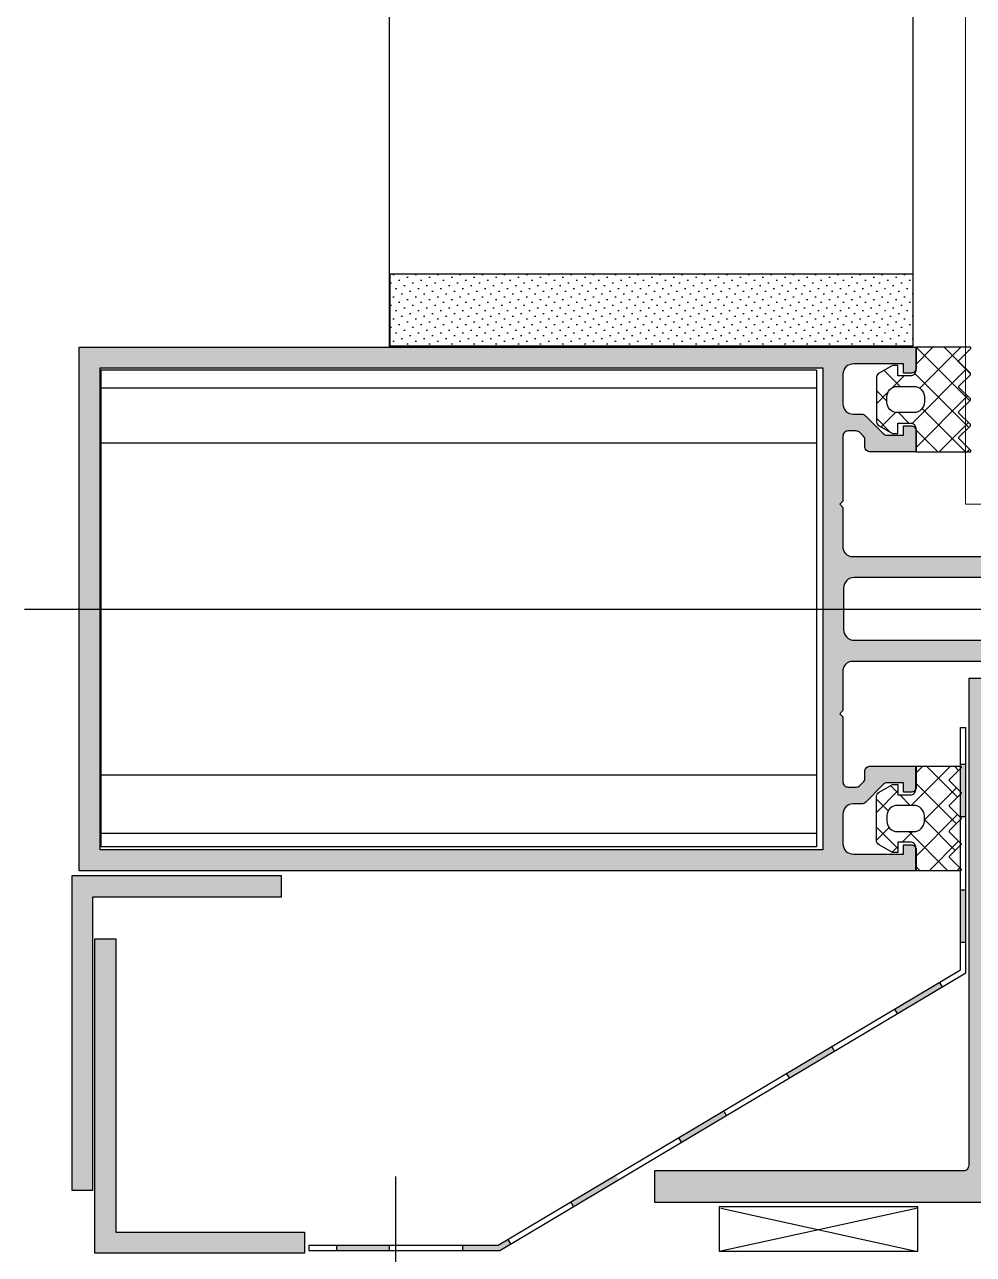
# Model space of a CAD drawing. Header units: millimetres. Extents: x 809 to 8159, y 33 to 4533.
# Drawn here: x 3993.37 to 4002.43, y 2620.41 to 2632.15 of the extents above; entities that cross this region are included whole.
import ezdxf

# ---------------------------------------------------------------- set-up
doc = ezdxf.new("R2010")
doc.units = ezdxf.units.MM
doc.linetypes.add('DASHDOT', pattern=[25.4, 12.7, -6.35, 0, -6.35])
for name, color, linetype in [('5', 11, 'Continuous'), ('EKSEN', 11, 'Continuous'), ('FITILLER', 240, 'Continuous'), ('GORUNUS-TARAMA', 11, 'Continuous')]:
    doc.layers.add(name, color=color, linetype=linetype)
doc.layers.add('cam', color=5, linetype='Continuous', lineweight=0)

# ---------------------------------------------------------------- blocks, each defined once
blk = doc.blocks.new('ajsdfxcvzx')
h = blk.add_hatch(color=256)
edge = h.paths.add_edge_path()
edge.add_line((35957.791, -5962.454), (35957.721, -5962.454))
edge.add_line((35957.721, -5962.454), (35957.721, -5962.364))
edge.add_line((35957.721, -5962.364), (35957.241, -5962.364))
edge.add_arc((35957.241, -5962.464), 0.1, 90, 180)
edge.add_line((35957.141, -5962.464), (35957.141, -5962.744))
edge.add_arc((35957.241, -5962.744), 0.1, 180, 270)
edge.add_line((35957.241, -5962.844), (35957.32, -5962.844))
edge.add_arc((35957.32, -5962.894), 0.05, 405, 450, ccw=False)
edge.add_line((35957.356, -5962.859), (35957.526, -5963.03))
edge.add_arc((35957.562, -5962.994), 0.05, 225, 270)
edge.add_line((35957.562, -5963.044), (35957.721, -5963.044))
edge.add_line((35957.721, -5963.044), (35957.721, -5962.954))
edge.add_line((35957.721, -5962.954), (35957.791, -5962.954))
edge.add_arc((35957.791, -5963.004), 0.05, 0, 90, ccw=False)
edge.add_line((35957.841, -5963.004), (35957.841, -5963.204))
edge.add_line((35957.841, -5963.204), (35957.401, -5963.204))
edge.add_arc((35957.401, -5963.154), 0.05, 180, 270, ccw=False)
edge.add_line((35957.351, -5963.154), (35957.351, -5963.087))
edge.add_arc((35957.301, -5963.087), 0.05, 360, 405)
edge.add_line((35957.336, -5963.052), (35957.304, -5963.019))
edge.add_arc((35957.268, -5963.054), 0.05, 405, 450)
edge.add_line((35957.268, -5963.004), (35957.191, -5963.004))
edge.add_arc((35957.191, -5963.054), 0.05, 90, 180)
edge.add_line((35957.141, -5963.054), (35957.141, -5963.304))
edge.add_line((35957.141, -5963.304), (35957.141, -5963.674))
edge.add_line((35957.141, -5963.674), (35957.111, -5963.704))
edge.add_line((35957.111, -5963.704), (35957.141, -5963.734))
edge.add_line((35957.141, -5963.734), (35957.141, -5964.104))
edge.add_arc((35957.233, -5964.112), 0.0919, 174.9295, 270.955)
edge.add_line((35957.234, -5964.204), (35959.511, -5964.204))
edge.add_arc((35959.531, -5964.204), 0.02, 180, 360)
edge.add_line((35959.551, -5964.204), (35959.571, -5964.204))
edge.add_arc((35959.591, -5964.204), 0.02, 180, 360)
edge.add_line((35959.611, -5964.204), (35960.541, -5964.204))
edge.add_line((35960.541, -5964.204), (35960.541, -5964.344))
edge.add_arc((35960.481, -5964.344), 0.06, 270, 360, ccw=False)
edge.add_line((35960.481, -5964.404), (35960.481, -5964.474))
edge.add_arc((35960.451, -5964.474), 0.03, 270, 360, ccw=False)
edge.add_line((35960.451, -5964.504), (35960.411, -5964.504))
edge.add_arc((35960.411, -5964.474), 0.03, 180, 270, ccw=False)
edge.add_line((35960.381, -5964.474), (35960.381, -5964.404))
edge.add_line((35960.381, -5964.404), (35959.741, -5964.404))
edge.add_line((35959.741, -5964.404), (35959.741, -5964.654))
edge.add_line((35959.741, -5964.654), (35959.691, -5964.704))
edge.add_line((35959.691, -5964.704), (35959.741, -5964.754))
edge.add_line((35959.741, -5964.754), (35959.741, -5965.004))
edge.add_line((35959.741, -5965.004), (35960.381, -5965.004))
edge.add_line((35960.381, -5965.004), (35960.381, -5964.934))
edge.add_arc((35960.411, -5964.934), 0.03, 90, 180, ccw=False)
edge.add_line((35960.411, -5964.904), (35960.451, -5964.904))
edge.add_arc((35960.451, -5964.934), 0.03, 0, 90, ccw=False)
edge.add_line((35960.481, -5964.934), (35960.481, -5965.004))
edge.add_arc((35960.481, -5965.064), 0.06, 360, 450, ccw=False)
edge.add_line((35960.541, -5965.064), (35960.541, -5965.204))
edge.add_line((35960.541, -5965.204), (35959.611, -5965.204))
edge.add_arc((35959.591, -5965.204), 0.02, 360, 540)
edge.add_line((35959.571, -5965.204), (35959.551, -5965.204))
edge.add_arc((35959.531, -5965.204), 0.02, 360, 540)
edge.add_line((35959.511, -5965.204), (35957.234, -5965.204))
edge.add_arc((35957.233, -5965.296), 0.0919, 449.045, 545.0705)
edge.add_line((35957.141, -5965.304), (35957.141, -5965.674))
edge.add_line((35957.141, -5965.674), (35957.111, -5965.704))
edge.add_line((35957.111, -5965.704), (35957.141, -5965.734))
edge.add_line((35957.141, -5965.734), (35957.141, -5966.104))
edge.add_line((35957.141, -5966.104), (35957.141, -5966.354))
edge.add_arc((35957.191, -5966.354), 0.05, 180, 270)
edge.add_line((35957.191, -5966.404), (35957.268, -5966.404))
edge.add_arc((35957.268, -5966.354), 0.05, 270, 315)
edge.add_line((35957.304, -5966.39), (35957.336, -5966.357))
edge.add_arc((35957.301, -5966.321), 0.05, 315, 360)
edge.add_line((35957.351, -5966.321), (35957.351, -5966.254))
edge.add_arc((35957.401, -5966.254), 0.05, 90, 180, ccw=False)
edge.add_line((35957.401, -5966.204), (35957.841, -5966.204))
edge.add_line((35957.841, -5966.204), (35957.841, -5966.404))
edge.add_arc((35957.791, -5966.404), 0.05, 270, 360, ccw=False)
edge.add_line((35957.791, -5966.454), (35957.721, -5966.454))
edge.add_line((35957.721, -5966.454), (35957.721, -5966.364))
edge.add_line((35957.721, -5966.364), (35957.562, -5966.364))
edge.add_arc((35957.562, -5966.414), 0.05, 450, 495)
edge.add_line((35957.526, -5966.379), (35957.356, -5966.55))
edge.add_arc((35957.32, -5966.514), 0.05, 270, 315, ccw=False)
edge.add_line((35957.32, -5966.564), (35957.241, -5966.564))
edge.add_arc((35957.241, -5966.664), 0.1, 90, 180)
edge.add_line((35957.141, -5966.664), (35957.141, -5966.944))
edge.add_arc((35957.241, -5966.944), 0.1, 180, 270)
edge.add_line((35957.241, -5967.044), (35957.721, -5967.044))
edge.add_line((35957.721, -5967.044), (35957.721, -5966.954))
edge.add_line((35957.721, -5966.954), (35957.791, -5966.954))
edge.add_arc((35957.791, -5967.004), 0.05, 0, 90, ccw=False)
edge.add_line((35957.841, -5967.004), (35957.841, -5967.204))
edge.add_line((35957.841, -5967.204), (35949.848, -5967.204))
edge.add_line((35949.848, -5967.204), (35949.848, -5962.204))
edge.add_line((35949.848, -5962.204), (35957.841, -5962.204))
edge.add_line((35957.841, -5962.204), (35957.841, -5962.404))
edge.add_arc((35957.791, -5962.404), 0.05, 270, 360, ccw=False)
h.paths.add_polyline_path([(35956.948, -5967.003), (35950.048, -5967.003), (35950.048, -5962.403), (35956.948, -5962.403), (35956.948, -5964.703)], flags=16)
edge = h.paths.add_edge_path(flags=16)
edge.add_arc((35959.348, -5964.503), 0.1, 360, 450)
edge.add_line((35959.348, -5964.403), (35957.248, -5964.403))
edge.add_arc((35957.248, -5964.503), 0.1, 90, 180)
edge.add_line((35957.148, -5964.503), (35957.148, -5964.903))
edge.add_arc((35957.248, -5964.903), 0.1, 180, 270)
edge.add_line((35957.248, -5965.003), (35959.348, -5965.003))
edge.add_arc((35959.348, -5964.903), 0.1, 270, 360)
edge.add_line((35959.448, -5964.903), (35959.448, -5964.503))
h = blk.add_hatch(color=256)
edge = h.paths.add_edge_path()
edge.add_arc((35958.982, -5969.767), 0.03, 300, 390)
edge.add_line((35959.008, -5969.752), (35958.901, -5969.568))
edge.add_line((35958.901, -5969.568), (35959.008, -5969.384))
edge.add_arc((35958.982, -5969.369), 0.03, 330, 420)
edge.add_line((35958.997, -5969.343), (35958.961, -5969.322))
edge.add_arc((35958.946, -5969.348), 0.03, 60, 120)
edge.add_line((35958.931, -5969.322), (35958.737, -5969.434))
edge.add_arc((35958.722, -5969.408), 0.03, 180, 300, ccw=False)
edge.add_line((35958.692, -5969.408), (35958.692, -5969.278))
edge.add_line((35958.692, -5969.278), (35958.542, -5969.278))
edge.add_line((35958.542, -5969.278), (35958.542, -5969.078))
edge.add_line((35958.542, -5969.078), (35958.692, -5969.078))
edge.add_line((35958.692, -5969.078), (35958.692, -5968.918))
edge.add_arc((35958.717, -5968.918), 0.025, 0, 180, ccw=False)
edge.add_line((35958.742, -5968.918), (35958.842, -5968.918))
edge.add_line((35958.842, -5968.918), (35958.942, -5969.018))
edge.add_line((35958.942, -5969.018), (35958.983, -5969.018))
edge.add_line((35958.983, -5969.018), (35959.012, -5968.989))
edge.add_line((35959.012, -5968.989), (35959.012, -5968.918))
edge.add_line((35959.012, -5968.918), (35959.092, -5968.838))
edge.add_line((35959.092, -5968.838), (35959.092, -5968.728))
edge.add_line((35959.092, -5968.728), (35958.962, -5968.728))
edge.add_line((35958.962, -5968.728), (35958.892, -5968.798))
edge.add_line((35958.892, -5968.798), (35958.842, -5968.768))
edge.add_line((35958.842, -5968.768), (35958.542, -5968.768))
edge.add_line((35958.542, -5968.768), (35958.542, -5965.368))
edge.add_line((35958.542, -5965.368), (35958.342, -5965.368))
edge.add_line((35958.342, -5965.368), (35958.342, -5970.018))
edge.add_arc((35958.292, -5970.018), 0.05, -90, 0, ccw=False)
edge.add_line((35958.292, -5970.068), (35955.342, -5970.068))
edge.add_line((35955.342, -5970.068), (35955.342, -5970.368))
edge.add_line((35955.342, -5970.368), (35958.592, -5970.368))
edge.add_arc((35958.642, -5970.368), 0.05, 0, 180, ccw=False)
edge.add_line((35958.692, -5970.368), (35958.842, -5970.368))
edge.add_line((35958.842, -5970.368), (35958.892, -5970.338))
edge.add_line((35958.892, -5970.338), (35958.962, -5970.408))
edge.add_line((35958.962, -5970.408), (35959.092, -5970.408))
edge.add_line((35959.092, -5970.408), (35959.092, -5970.298))
edge.add_line((35959.092, -5970.298), (35959.012, -5970.218))
edge.add_line((35959.012, -5970.218), (35959.012, -5970.147))
edge.add_line((35959.012, -5970.147), (35958.983, -5970.118))
edge.add_line((35958.983, -5970.118), (35958.942, -5970.118))
edge.add_line((35958.942, -5970.118), (35958.842, -5970.218))
edge.add_line((35958.842, -5970.218), (35958.742, -5970.218))
edge.add_arc((35958.717, -5970.218), 0.025, -180, 0, ccw=False)
edge.add_line((35958.692, -5970.218), (35958.692, -5970.058))
edge.add_line((35958.692, -5970.058), (35958.542, -5970.058))
edge.add_line((35958.542, -5970.058), (35958.542, -5969.858))
edge.add_line((35958.542, -5969.858), (35958.692, -5969.858))
edge.add_line((35958.692, -5969.858), (35958.692, -5969.728))
edge.add_arc((35958.722, -5969.728), 0.03, 60, 180, ccw=False)
edge.add_line((35958.737, -5969.702), (35958.931, -5969.814))
edge.add_arc((35958.946, -5969.788), 0.03, 240, 300)
edge.add_line((35958.961, -5969.814), (35958.997, -5969.793))
h = blk.add_hatch(color=256)
h.paths.add_polyline_path([(35958.265, -5966.184), (35958.265, -5966.205, -0.543593), (35958.269, -5966.221), (35958.265, -5966.225), (35958.265, -5966.452), (35958.267, -5966.454, -0.414214), (35958.267, -5966.467), (35958.265, -5966.469), (35958.265, -5966.684), (35958.315, -5966.684), (35958.315, -5966.184)])
h.paths.add_polyline_path([(35958.265, -5967.384), (35958.265, -5967.884), (35958.315, -5967.884), (35958.315, -5967.384)])
for points in [[(35949.779, -5967.251), (35949.779, -5970.251), (35949.979, -5970.251), (35949.979, -5967.451), (35951.779, -5967.451), (35951.779, -5967.251)], [(35949.999, -5970.854), (35949.999, -5967.854), (35950.199, -5967.854), (35950.199, -5970.654), (35951.999, -5970.654), (35951.999, -5970.854)], [(35954.542, -5970.365), (35954.567, -5970.408), (35954.997, -5970.152), (35954.972, -5970.109)], [(35952.307, -5970.777), (35952.307, -5970.827), (35952.807, -5970.827), (35952.807, -5970.81, -0.043435), (35952.657, -5970.777)]]:
    blk.add_hatch(color=256).paths.add_polyline_path(points)
h = blk.add_hatch(color=256)
h.paths.add_polyline_path([(35957.636, -5968.524), (35957.661, -5968.567), (35958.091, -5968.311), (35958.065, -5968.268)])
h.paths.add_polyline_path([(35956.604, -5969.138), (35956.63, -5969.181), (35956.895, -5969.023), (35956.872, -5968.978)])
h.paths.add_polyline_path([(35956.872, -5968.978), (35956.895, -5969.023), (35957.06, -5968.925), (35957.034, -5968.882)])
h.paths.add_polyline_path([(35955.712, -5969.669), (35955.671, -5969.751), (35956.028, -5969.539), (35956.003, -5969.496)])
h.paths.add_polyline_path([(35955.573, -5969.751), (35955.599, -5969.794), (35955.671, -5969.751), (35955.712, -5969.669)])
h = blk.add_hatch(color=256)
h.paths.add_polyline_path([(35952.657, -5970.777, 0.043435), (35952.807, -5970.81), (35952.807, -5970.777)])
h.paths.add_polyline_path([(35953.507, -5970.777), (35953.507, -5970.827), (35953.864, -5970.827), (35953.967, -5970.765), (35953.942, -5970.722), (35953.85, -5970.777)])
at = {"layer": 'FITILLER'}
h = blk.add_hatch(dxfattribs=at)
h.set_pattern_fill('DOTS', color=256, scale=1.2, angle=135, style=0)
h.set_pattern_definition([(135, (36052.0062, -6103.766104), (-0.079549513, -0.026516504), [0, -0.075])])
h.paths.add_polyline_path([(35957.811, -5962.191), (35957.811, -5961.509), (35952.814, -5961.509), (35952.814, -5962.191)])
h = blk.add_hatch(dxfattribs=at)
h.set_pattern_fill('NET', color=256, scale=1.5, angle=225, style=0)
h.set_pattern_definition([(225, (35971.45092, -5974.95092), (0.1325825, -0.1325825), []), (315, (35971.45092, -5974.95092), (0.1325825, 0.1325825), [])])
edge = h.paths.add_edge_path(flags=16)
edge.add_arc((35957.819, -5962.729), 0.1, 270, 360, ccw=False)
edge.add_line((35957.819, -5962.829), (35957.661, -5962.829))
edge.add_arc((35957.661, -5962.729), 0.1, 180, 270, ccw=False)
edge.add_line((35957.561, -5962.729), (35957.561, -5962.679))
edge.add_arc((35957.661, -5962.679), 0.1, 90, 180, ccw=False)
edge.add_line((35957.661, -5962.579), (35957.819, -5962.579))
edge.add_arc((35957.819, -5962.679), 0.1, 0, 90, ccw=False)
edge.add_line((35957.919, -5962.679), (35957.919, -5962.729))
edge = h.paths.add_edge_path()
edge.add_line((35957.836, -5963.204), (35958.353, -5963.204))
edge.add_arc((35958.353, -5963.194), 0.01, 270, 405)
edge.add_line((35958.36, -5963.187), (35958.249, -5963.076))
edge.add_arc((35958.255, -5963.07), 0.00893, 135, 225, ccw=False)
edge.add_line((35958.249, -5963.064), (35958.358, -5962.955))
edge.add_arc((35958.352, -5962.948), 0.00893, 315, 405)
edge.add_line((35958.358, -5962.942), (35958.249, -5962.833))
edge.add_arc((35958.255, -5962.826), 0.00893, 135, 225, ccw=False)
edge.add_line((35958.249, -5962.82), (35958.358, -5962.711))
edge.add_arc((35958.352, -5962.704), 0.00893, 315, 405)
edge.add_line((35958.358, -5962.698), (35958.249, -5962.589))
edge.add_arc((35958.255, -5962.582), 0.00893, 135, 225, ccw=False)
edge.add_line((35958.249, -5962.576), (35958.358, -5962.467))
edge.add_arc((35958.352, -5962.46), 0.00893, 315, 405)
edge.add_line((35958.358, -5962.454), (35958.249, -5962.345))
edge.add_arc((35958.255, -5962.339), 0.00893, 135, 225, ccw=False)
edge.add_line((35958.249, -5962.332), (35958.36, -5962.221))
edge.add_arc((35958.353, -5962.214), 0.01, 315, 450)
edge.add_line((35958.353, -5962.204), (35957.836, -5962.204))
edge.add_line((35957.836, -5962.204), (35957.836, -5962.429))
edge.add_arc((35957.786, -5962.429), 0.05, 270, 360, ccw=False)
edge.add_line((35957.786, -5962.479), (35957.666, -5962.479))
edge.add_line((35957.666, -5962.479), (35957.666, -5962.379))
edge.add_line((35957.666, -5962.379), (35957.616, -5962.379))
edge.add_line((35957.616, -5962.379), (35957.486, -5962.454))
edge.add_arc((35957.511, -5962.498), 0.05, 120, 180)
edge.add_line((35957.461, -5962.498), (35957.461, -5962.911))
edge.add_arc((35957.511, -5962.911), 0.05, 180, 240)
edge.add_line((35957.486, -5962.954), (35957.616, -5963.029))
edge.add_line((35957.616, -5963.029), (35957.666, -5963.029))
edge.add_line((35957.666, -5963.029), (35957.666, -5962.929))
edge.add_line((35957.666, -5962.929), (35957.786, -5962.929))
edge.add_arc((35957.786, -5962.979), 0.05, 0, 90, ccw=False)
edge.add_line((35957.836, -5962.979), (35957.836, -5963.204))
h = blk.add_hatch(dxfattribs=at)
h.set_pattern_fill('NET', color=256, scale=1.5, angle=225, style=0)
h.set_pattern_definition([(135, (35971.45092, -5954.45774), (0.1325825, 0.1325825), []), (45, (35971.45092, -5954.45774), (0.1325825, -0.1325825), [])])
edge = h.paths.add_edge_path(flags=16)
edge.add_arc((35957.819, -5966.679), 0.1, 0, 90)
edge.add_line((35957.819, -5966.579), (35957.661, -5966.579))
edge.add_arc((35957.661, -5966.679), 0.1, 90, 180)
edge.add_line((35957.561, -5966.679), (35957.561, -5966.729))
edge.add_arc((35957.661, -5966.729), 0.1, 180, 270)
edge.add_line((35957.661, -5966.829), (35957.819, -5966.829))
edge.add_arc((35957.819, -5966.729), 0.1, 270, 360)
edge.add_line((35957.919, -5966.729), (35957.919, -5966.679))
edge = h.paths.add_edge_path()
edge.add_line((35957.836, -5966.204), (35958.262, -5966.204))
edge.add_arc((35958.262, -5966.214), 0.01, -45, 90, ccw=False)
edge.add_line((35958.269, -5966.221), (35958.158, -5966.332))
edge.add_arc((35958.164, -5966.339), 0.00893, 135, 225)
edge.add_line((35958.158, -5966.345), (35958.267, -5966.454))
edge.add_arc((35958.261, -5966.46), 0.00893, -45, 45, ccw=False)
edge.add_line((35958.267, -5966.467), (35958.158, -5966.576))
edge.add_arc((35958.164, -5966.582), 0.00893, 135, 225)
edge.add_line((35958.158, -5966.589), (35958.267, -5966.698))
edge.add_arc((35958.261, -5966.704), 0.00893, -45, 45, ccw=False)
edge.add_line((35958.267, -5966.711), (35958.158, -5966.82))
edge.add_arc((35958.164, -5966.826), 0.00893, 135, 225)
edge.add_line((35958.158, -5966.833), (35958.267, -5966.942))
edge.add_arc((35958.261, -5966.948), 0.00893, -45, 45, ccw=False)
edge.add_line((35958.267, -5966.955), (35958.158, -5967.064))
edge.add_arc((35958.164, -5967.07), 0.00893, 135, 225)
edge.add_line((35958.158, -5967.076), (35958.269, -5967.187))
edge.add_arc((35958.262, -5967.194), 0.01, -90, 45, ccw=False)
edge.add_line((35958.262, -5967.204), (35957.836, -5967.204))
edge.add_line((35957.836, -5967.204), (35957.836, -5966.979))
edge.add_arc((35957.786, -5966.979), 0.05, 0, 90)
edge.add_line((35957.786, -5966.929), (35957.666, -5966.929))
edge.add_line((35957.666, -5966.929), (35957.666, -5967.029))
edge.add_line((35957.666, -5967.029), (35957.616, -5967.029))
edge.add_line((35957.616, -5967.029), (35957.486, -5966.954))
edge.add_arc((35957.511, -5966.911), 0.05, 180, 240, ccw=False)
edge.add_line((35957.461, -5966.911), (35957.461, -5966.498))
edge.add_arc((35957.511, -5966.498), 0.05, 120, 180, ccw=False)
edge.add_line((35957.486, -5966.454), (35957.616, -5966.379))
edge.add_line((35957.616, -5966.379), (35957.666, -5966.379))
edge.add_line((35957.666, -5966.379), (35957.666, -5966.479))
edge.add_line((35957.666, -5966.479), (35957.786, -5966.479))
edge.add_arc((35957.786, -5966.429), 0.05, 270, 360)
edge.add_line((35957.836, -5966.429), (35957.836, -5966.204))
for p, q in [((35958.265, -5965.835), (35958.315, -5965.835)), ((35958.265, -5968.149), (35958.265, -5965.835)), ((35958.315, -5968.178), (35958.315, -5965.835)), ((35958.265, -5966.184), (35958.315, -5966.184)), ((35958.265, -5966.684), (35958.315, -5966.684)), ((35958.265, -5967.384), (35958.315, -5967.384)), ((35958.265, -5967.884), (35958.315, -5967.884)), ((35953.85, -5970.777), (35958.265, -5968.149)), ((35953.864, -5970.827), (35958.315, -5968.178)), ((35958.091, -5968.311), (35958.065, -5968.268)), ((35957.661, -5968.567), (35957.636, -5968.524)), ((35957.06, -5968.925), (35957.034, -5968.882)), ((35956.63, -5969.181), (35956.604, -5969.138)), ((35956.028, -5969.539), (35956.003, -5969.496)), ((35955.599, -5969.794), (35955.573, -5969.751)), ((35952.868, -5970.121), (35952.868, -5971.39)), ((35954.567, -5970.408), (35954.542, -5970.365)), ((35957.855, -5970.424), (35955.974, -5970.833)), ((35955.974, -5970.424), (35957.842, -5970.833)), ((35953.942, -5970.722), (35953.967, -5970.765)), ((35952.041, -5970.777), (35953.85, -5970.777)), ((35952.041, -5970.777), (35952.041, -5970.827)), ((35952.041, -5970.827), (35953.864, -5970.827)), ((35952.307, -5970.777), (35952.307, -5970.827)), ((35952.807, -5970.777), (35952.807, -5970.827)), ((35953.507, -5970.777), (35953.507, -5970.827))]:
    blk.add_line(p, q)
for points in [[(35959.511, -5965.204), (35957.234, -5965.204, 0.445362), (35957.141, -5965.304), (35957.141, -5965.674), (35957.111, -5965.704), (35957.141, -5965.734), (35957.141, -5966.104), (35957.141, -5966.354, 0.414214), (35957.191, -5966.404), (35957.268, -5966.404, 0.198912), (35957.304, -5966.39), (35957.336, -5966.357, 0.198912), (35957.351, -5966.321), (35957.351, -5966.254, -0.414214), (35957.401, -5966.204), (35957.841, -5966.204), (35957.841, -5966.404, -0.414214), (35957.791, -5966.454), (35957.721, -5966.454), (35957.721, -5966.364), (35957.562, -5966.364, 0.198912), (35957.526, -5966.379), (35957.356, -5966.55, -0.198912), (35957.32, -5966.564), (35957.241, -5966.564, 0.414214), (35957.141, -5966.664), (35957.141, -5966.944, 0.414214), (35957.241, -5967.044), (35957.721, -5967.044), (35957.721, -5966.954), (35957.791, -5966.954, -0.414214), (35957.841, -5967.004), (35957.841, -5967.204), (35949.848, -5967.204), (35949.848, -5962.204), (35957.841, -5962.204), (35957.841, -5962.404, -0.414214), (35957.791, -5962.454), (35957.721, -5962.454), (35957.721, -5962.364), (35957.241, -5962.364, 0.414214), (35957.141, -5962.464), (35957.141, -5962.744, 0.414214), (35957.241, -5962.844), (35957.32, -5962.844, -0.198912), (35957.356, -5962.859), (35957.526, -5963.03, 0.198912), (35957.562, -5963.044), (35957.721, -5963.044), (35957.721, -5962.954), (35957.791, -5962.954, -0.414214), (35957.841, -5963.004), (35957.841, -5963.204), (35957.401, -5963.204, -0.414214), (35957.351, -5963.154), (35957.351, -5963.087, 0.198912), (35957.336, -5963.052), (35957.304, -5963.019, 0.198912), (35957.268, -5963.004), (35957.191, -5963.004, 0.414214), (35957.141, -5963.054), (35957.141, -5963.304), (35957.141, -5963.674), (35957.111, -5963.704), (35957.141, -5963.734), (35957.141, -5964.104, 0.445362), (35957.234, -5964.204), (35959.511, -5964.204, 1)], [(35958.542, -5965.368), (35958.342, -5965.368), (35958.342, -5970.018, -0.414214), (35958.292, -5970.068), (35955.342, -5970.068), (35955.342, -5970.368), (35958.592, -5970.368, -1)]]:
    blk.add_lwpolyline(points, format="xyb")
for points in [[(35956.948, -5967.003), (35950.048, -5967.003), (35950.048, -5962.403), (35956.948, -5962.403), (35956.948, -5964.703)], [(35949.779, -5967.251), (35949.779, -5970.251), (35949.979, -5970.251), (35949.979, -5967.451), (35951.779, -5967.451), (35951.779, -5967.251)], [(35949.999, -5970.854), (35949.999, -5967.854), (35950.199, -5967.854), (35950.199, -5970.654), (35951.999, -5970.654), (35951.999, -5970.854)], [(35955.961, -5970.41), (35955.961, -5970.833), (35957.855, -5970.833), (35957.855, -5970.41)]]:
    blk.add_lwpolyline(points, close=True)
blk.add_lwpolyline([(35959.448, -5964.503, 0.414214), (35959.348, -5964.403), (35957.248, -5964.403, 0.414214), (35957.148, -5964.503), (35957.148, -5964.903, 0.414214), (35957.248, -5965.003), (35959.348, -5965.003, 0.414214), (35959.448, -5964.903)], format="xyb", close=True)
at = {"layer": '5'}
for p, q in [((35952.811, -5962.204), (35952.811, -5686.688)), ((35957.811, -5962.204), (35957.811, -5686.688))]:
    blk.add_line(p, q, dxfattribs=at)
at = {"layer": 'cam'}
for p, q in [((35958.311, -5686.688), (35958.311, -5963.704)), ((35958.311, -5963.704), (35958.911, -5963.704))]:
    blk.add_line(p, q, dxfattribs=at)
at = {"layer": 'EKSEN', "linetype": 'DASHDOT', "ltscale": 5}
blk.add_line((35949.327, -5964.704), (35963.136, -5964.704), dxfattribs=at)
at = {"layer": 'FITILLER'}
blk.add_lwpolyline([(35957.811, -5962.191), (35957.811, -5961.509), (35952.814, -5961.509), (35952.814, -5962.191)], close=True, dxfattribs=at)
for points in [[(35957.836, -5963.204), (35958.353, -5963.204, 0.668179), (35958.36, -5963.187), (35958.249, -5963.076, -0.414214), (35958.249, -5963.064), (35958.358, -5962.955, 0.414214), (35958.358, -5962.942), (35958.249, -5962.833, -0.414214), (35958.249, -5962.82), (35958.358, -5962.711, 0.414214), (35958.358, -5962.698), (35958.249, -5962.589, -0.414214), (35958.249, -5962.576), (35958.358, -5962.467, 0.414214), (35958.358, -5962.454), (35958.249, -5962.345, -0.414214), (35958.249, -5962.332), (35958.36, -5962.221, 0.668179), (35958.353, -5962.204), (35957.836, -5962.204), (35957.836, -5962.429, -0.414214), (35957.786, -5962.479), (35957.666, -5962.479), (35957.666, -5962.379), (35957.616, -5962.379), (35957.486, -5962.454, 0.267949), (35957.461, -5962.498), (35957.461, -5962.911, 0.267949), (35957.486, -5962.954), (35957.616, -5963.029), (35957.666, -5963.029), (35957.666, -5962.929), (35957.786, -5962.929, -0.414214), (35957.836, -5962.979)], [(35957.919, -5962.729, -0.414214), (35957.819, -5962.829), (35957.661, -5962.829, -0.414214), (35957.561, -5962.729), (35957.561, -5962.679, -0.414214), (35957.661, -5962.579), (35957.819, -5962.579, -0.414214), (35957.919, -5962.679)], [(35957.836, -5966.204), (35958.262, -5966.204, -0.668179), (35958.269, -5966.221), (35958.158, -5966.332, 0.414214), (35958.158, -5966.345), (35958.267, -5966.454, -0.414214), (35958.267, -5966.467), (35958.158, -5966.576, 0.414214), (35958.158, -5966.589), (35958.267, -5966.698, -0.414214), (35958.267, -5966.711), (35958.158, -5966.82, 0.414214), (35958.158, -5966.833), (35958.267, -5966.942, -0.414214), (35958.267, -5966.955), (35958.158, -5967.064, 0.414214), (35958.158, -5967.076), (35958.269, -5967.187, -0.668179), (35958.262, -5967.204), (35957.836, -5967.204), (35957.836, -5966.979, 0.414214), (35957.786, -5966.929), (35957.666, -5966.929), (35957.666, -5967.029), (35957.616, -5967.029), (35957.486, -5966.954, -0.267949), (35957.461, -5966.911), (35957.461, -5966.498, -0.267949), (35957.486, -5966.454), (35957.616, -5966.379), (35957.666, -5966.379), (35957.666, -5966.479), (35957.786, -5966.479, 0.414214), (35957.836, -5966.429)], [(35957.919, -5966.679, 0.414214), (35957.819, -5966.579), (35957.661, -5966.579, 0.414214), (35957.561, -5966.679), (35957.561, -5966.729, 0.414214), (35957.661, -5966.829), (35957.819, -5966.829, 0.414214), (35957.919, -5966.729)]]:
    blk.add_lwpolyline(points, format="xyb", close=True, dxfattribs=at)
at = {"layer": 'GORUNUS-TARAMA'}
for p, q in [((35956.89, -5962.424), (35950.056, -5962.424)), ((35950.056, -5962.424), (35950.056, -5966.974)), ((35956.89, -5962.424), (35956.89, -5966.974)), ((35956.89, -5962.597), (35950.056, -5962.597)), ((35956.89, -5963.12), (35950.056, -5963.12)), ((35956.89, -5966.289), (35950.056, -5966.289)), ((35956.89, -5966.846), (35950.056, -5966.846)), ((35956.89, -5966.974), (35950.056, -5966.974))]:
    blk.add_line(p, q, dxfattribs=at)

msp = doc.modelspace()

# ---------------------------------------------------------------- block references
at = {"layer": 'GORUNUS-TARAMA'}
msp.add_blockref('ajsdfxcvzx', (-31955.956, 8591.274), dxfattribs=at)

doc.saveas('drawing.dxf')
